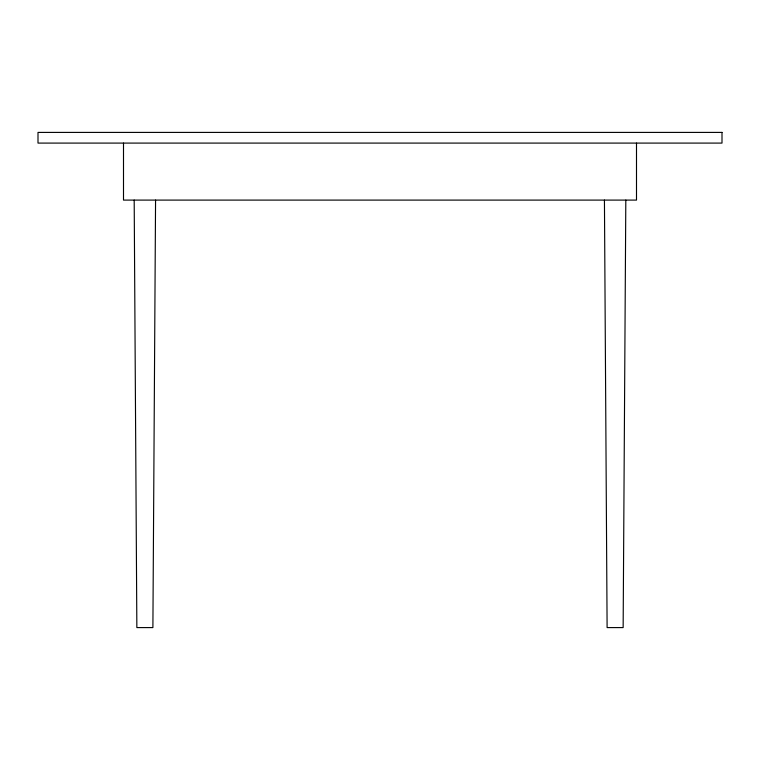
<?xml version="1.0" encoding="UTF-8"?>
<svg xmlns="http://www.w3.org/2000/svg" width="760" height="760" viewBox="0 0 760 760"><rect width="100%" height="100%" fill="white"/><g stroke="black" fill="none" stroke-linecap="round" stroke-linejoin="round"><path stroke-width="1.14" d="M155.562 200.089L152.893 627.589L136.857 627.589L134.188 200.098M625.812 200.098L623.143 627.589L607.107 627.589L604.438 200.089M636.5 143.099L636.5 200.098L123.5 200.098L123.5 143.099M722 132.411L38 132.411L38 143.089L722 143.089L722 132.411"/></g></svg>
